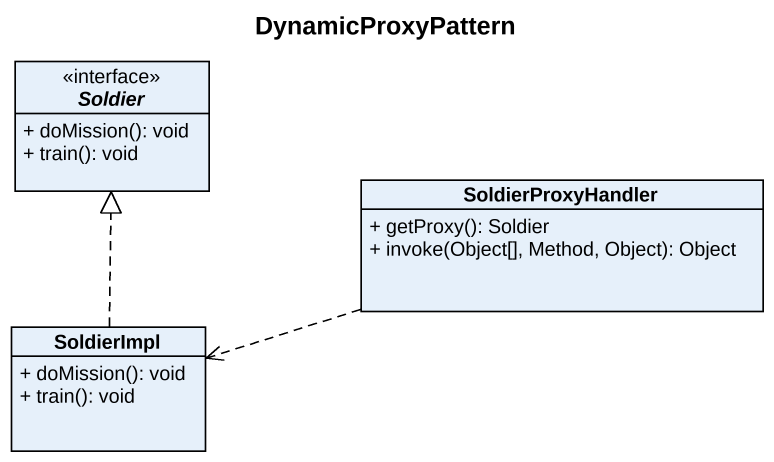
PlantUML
@startuml
title DynamicProxyPattern
hide circle
hide empty members
skinparam classAttributeIconSize 0
interface Soldier <<interface>> {
  + doMission(): void
  + train(): void
}
class SoldierProxyHandler {
  + getProxy(): Soldier
  + invoke(Object[], Method, Object): Object
}
class SoldierImpl {
  + doMission(): void
  + train(): void
}
SoldierProxyHandler .left.> SoldierImpl
SoldierImpl .up.|> Soldier
@enduml
